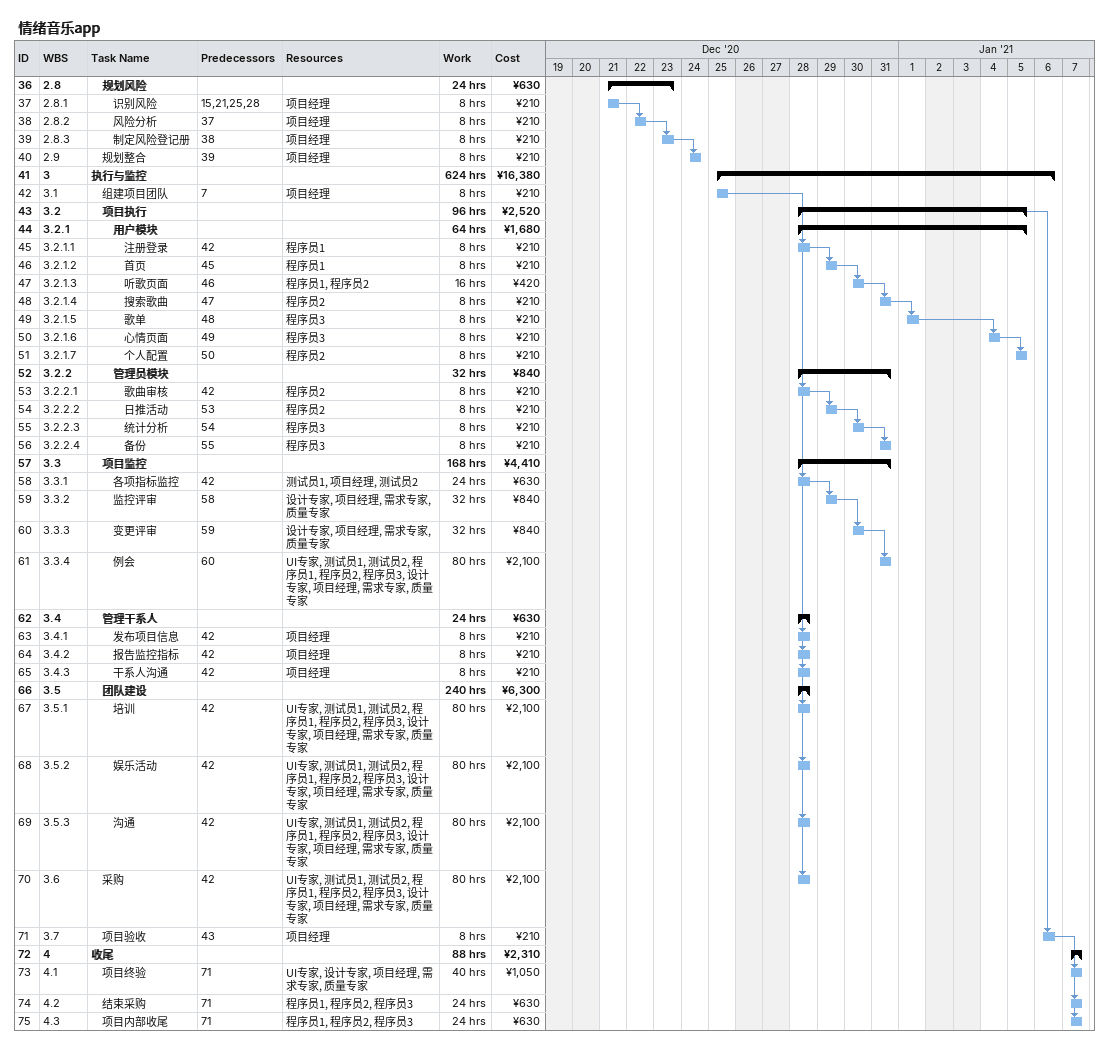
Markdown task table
情绪音乐app

| ID | WBS | Task | Start | Finish | Predecessors | Resources | Work (h) | Cost (¥) |
|---|---|---|---|---|---|---|---|---|
| 36 | 2.8 | **规划风险** | 2020-12-21 | 2020-12-23 |  |  | 24 | 630 |
| 37 | 2.8.1 | 识别风险 | 2020-12-21 | 2020-12-21 | 15, 21, 25, 28 | 项目经理 | 8 | 210 |
| 38 | 2.8.2 | 风险分析 | 2020-12-22 | 2020-12-22 | 37 | 项目经理 | 8 | 210 |
| 39 | 2.8.3 | 制定风险登记册 | 2020-12-23 | 2020-12-23 | 38 | 项目经理 | 8 | 210 |
| 40 | 2.9 | 规划整合 | 2020-12-24 | 2020-12-24 | 39 | 项目经理 | 8 | 210 |
| 41 | 3 | **执行与监控** | 2020-12-25 | 2021-01-06 |  |  | 624 | 16380 |
| 42 | 3.1 | 组建项目团队 | 2020-12-25 | 2020-12-25 | 7 | 项目经理 | 8 | 210 |
| 43 | 3.2 | **项目执行** | 2020-12-28 | 2021-01-05 |  |  | 96 | 2520 |
| 44 | 3.2.1 | **用户模块** | 2020-12-28 | 2021-01-05 |  |  | 64 | 1680 |
| 45 | 3.2.1.1 | 注册登录 | 2020-12-28 | 2020-12-28 | 42 | 程序员1 | 8 | 210 |
| 46 | 3.2.1.2 | 首页 | 2020-12-29 | 2020-12-29 | 45 | 程序员1 | 8 | 210 |
| 47 | 3.2.1.3 | 听歌页面 | 2020-12-30 | 2020-12-30 | 46 | 程序员1, 程序员2 | 16 | 420 |
| 48 | 3.2.1.4 | 搜索歌曲 | 2020-12-31 | 2020-12-31 | 47 | 程序员2 | 8 | 210 |
| 49 | 3.2.1.5 | 歌单 | 2021-01-01 | 2021-01-01 | 48 | 程序员3 | 8 | 210 |
| 50 | 3.2.1.6 | 心情页面 | 2021-01-04 | 2021-01-04 | 49 | 程序员3 | 8 | 210 |
| 51 | 3.2.1.7 | 个人配置 | 2021-01-05 | 2021-01-05 | 50 | 程序员2 | 8 | 210 |
| 52 | 3.2.2 | **管理员模块** | 2020-12-28 | 2020-12-31 |  |  | 32 | 840 |
| 53 | 3.2.2.1 | 歌曲审核 | 2020-12-28 | 2020-12-28 | 42 | 程序员2 | 8 | 210 |
| 54 | 3.2.2.2 | 日推活动 | 2020-12-29 | 2020-12-29 | 53 | 程序员2 | 8 | 210 |
| 55 | 3.2.2.3 | 统计分析 | 2020-12-30 | 2020-12-30 | 54 | 程序员3 | 8 | 210 |
| 56 | 3.2.2.4 | 备份 | 2020-12-31 | 2020-12-31 | 55 | 程序员3 | 8 | 210 |
| 57 | 3.3 | **项目监控** | 2020-12-28 | 2020-12-31 |  |  | 168 | 4410 |
| 58 | 3.3.1 | 各项指标监控 | 2020-12-28 | 2020-12-28 | 42 | 测试员1, 项目经理, 测试员2 | 24 | 630 |
| 59 | 3.3.2 | 监控评审 | 2020-12-29 | 2020-12-29 | 58 | 设计专家, 项目经理, 需求专家, 质量专家 | 32 | 840 |
| 60 | 3.3.3 | 变更评审 | 2020-12-30 | 2020-12-30 | 59 | 设计专家, 项目经理, 需求专家, 质量专家 | 32 | 840 |
| 61 | 3.3.4 | 例会 | 2020-12-31 | 2020-12-31 | 60 | UI专家, 测试员1, 测试员2, 程序员1, 程序员2, 程序员3, 设计专家, 项目经理, 需求专家, 质量专家 | 80 | 2100 |
| 62 | 3.4 | **管理干系人** | 2020-12-28 | 2020-12-28 |  |  | 24 | 630 |
| 63 | 3.4.1 | 发布项目信息 | 2020-12-28 | 2020-12-28 | 42 | 项目经理 | 8 | 210 |
| 64 | 3.4.2 | 报告监控指标 | 2020-12-28 | 2020-12-28 | 42 | 项目经理 | 8 | 210 |
| 65 | 3.4.3 | 干系人沟通 | 2020-12-28 | 2020-12-28 | 42 | 项目经理 | 8 | 210 |
| 66 | 3.5 | **团队建设** | 2020-12-28 | 2020-12-28 |  |  | 240 | 6300 |
| 67 | 3.5.1 | 培训 | 2020-12-28 | 2020-12-28 | 42 | UI专家, 测试员1, 测试员2, 程序员1, 程序员2, 程序员3, 设计专家, 项目经理, 需求专家, 质量专家 | 80 | 2100 |
| 68 | 3.5.2 | 娱乐活动 | 2020-12-28 | 2020-12-28 | 42 | UI专家, 测试员1, 测试员2, 程序员1, 程序员2, 程序员3, 设计专家, 项目经理, 需求专家, 质量专家 | 80 | 2100 |
| 69 | 3.5.3 | 沟通 | 2020-12-28 | 2020-12-28 | 42 | UI专家, 测试员1, 测试员2, 程序员1, 程序员2, 程序员3, 设计专家, 项目经理, 需求专家, 质量专家 | 80 | 2100 |
| 70 | 3.6 | 采购 | 2020-12-28 | 2020-12-28 | 42 | UI专家, 测试员1, 测试员2, 程序员1, 程序员2, 程序员3, 设计专家, 项目经理, 需求专家, 质量专家 | 80 | 2100 |
| 71 | 3.7 | 项目验收 | 2021-01-06 | 2021-01-06 | 43 | 项目经理 | 8 | 210 |
| 72 | 4 | **收尾** | 2021-01-07 | 2021-01-07 |  |  | 88 | 2310 |
| 73 | 4.1 | 项目终验 | 2021-01-07 | 2021-01-07 | 71 | UI专家, 设计专家, 项目经理, 需求专家, 质量专家 | 40 | 1050 |
| 74 | 4.2 | 结束采购 | 2021-01-07 | 2021-01-07 | 71 | 程序员1, 程序员2, 程序员3 | 24 | 630 |
| 75 | 4.3 | 项目内部收尾 | 2021-01-07 | 2021-01-07 | 71 | 程序员1, 程序员2, 程序员3 | 24 | 630 |
